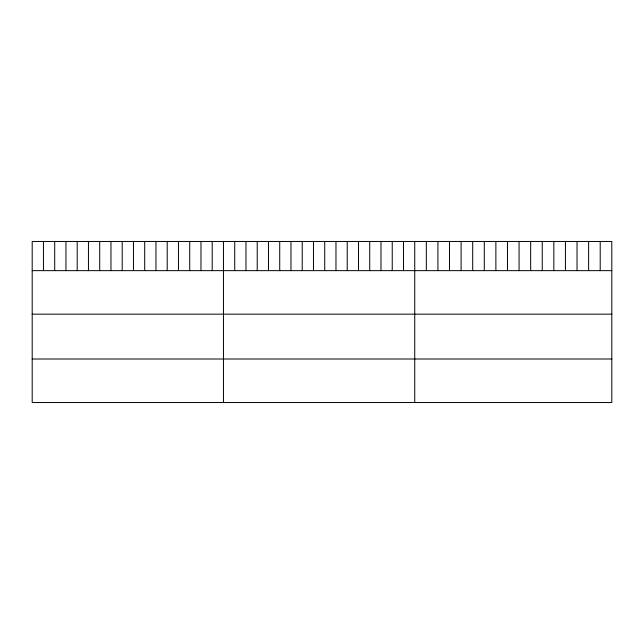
<?xml version="1.0" encoding="UTF-8"?>
<svg xmlns="http://www.w3.org/2000/svg" width="644" height="644" viewBox="0 0 644 644"><rect width="100%" height="100%" fill="white"/><g stroke="black" fill="none" stroke-linecap="round" stroke-linejoin="round"><path stroke-width="0.97" d="M611.8 270.641L611.8 402.532L32.2 402.532L32.2 241.468L611.8 241.468L611.8 270.641L32.2 270.641M32.2 314.167L611.8 314.167M32.2 359.006L611.8 359.006M600.208 241.468L600.208 270.641M588.616 241.468L588.616 270.641M577.024 241.468L577.024 270.641M565.432 241.468L565.432 270.641M553.84 241.468L553.84 270.641M542.248 241.468L542.248 270.641M530.656 241.468L530.656 270.641M519.064 241.468L519.064 270.641M507.472 241.468L507.472 270.641M495.88 241.468L495.88 270.641M484.288 241.468L484.288 270.641M472.696 241.468L472.696 270.641M461.104 241.468L461.104 270.641M449.512 241.468L449.512 270.641M437.92 241.468L437.92 270.641M426.328 241.468L426.328 270.641M414.736 241.468L414.736 402.532M403.482 241.468L403.482 270.641M392.236 241.468L392.236 270.641M380.982 241.468L380.982 270.641M369.728 241.468L369.728 270.641M358.483 241.468L358.483 270.641M347.229 241.468L347.229 270.641M335.975 241.468L335.975 270.641M324.729 241.468L324.729 270.641M313.475 241.468L313.475 270.641M302.229 241.468L302.229 270.641M290.975 241.468L290.975 270.641M279.721 241.468L279.721 270.641M268.476 241.468L268.476 270.641M257.222 241.468L257.222 270.641M245.968 241.468L245.968 270.641M234.722 241.468L234.722 270.641M223.468 241.468L223.468 402.532M212.214 241.468L212.214 270.641M200.968 241.468L200.968 270.641M189.714 241.468L189.714 270.641M178.46 241.468L178.46 270.641M167.215 241.468L167.215 270.641M155.961 241.468L155.961 270.641M144.707 241.468L144.707 270.641M133.461 241.468L133.461 270.641M122.207 241.468L122.207 270.641M110.961 241.468L110.961 270.641M99.707 241.468L99.707 270.641M88.453 241.468L88.453 270.641M77.208 241.468L77.208 270.641M65.954 241.468L65.954 270.641M54.7 241.468L54.7 270.641M43.454 241.468L43.454 270.641"/></g></svg>
